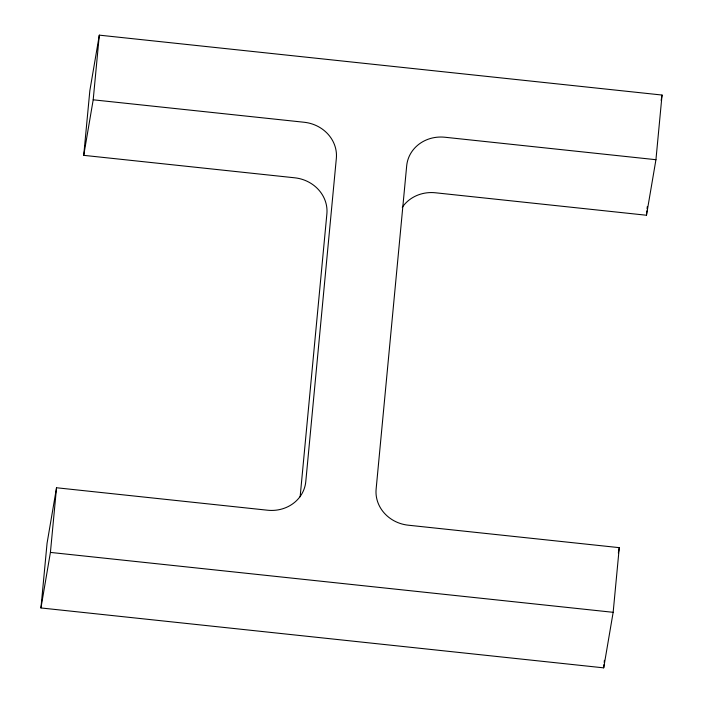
<?xml version="1.0" encoding="UTF-8"?>
<svg xmlns="http://www.w3.org/2000/svg" width="703" height="703" viewBox="0 0 703 703"><rect width="100%" height="100%" fill="white"/><g stroke="black" fill="none" stroke-linecap="round" stroke-linejoin="round"><path stroke-width="1.05" d="M83.727 155.345L89.843 90.687L99.308 35.15L662.05 95.046L655.943 159.704L444.911 137.243A35.387 32.461 9.7 0 0 406.686 165.829L376.123 489.121A35.387 32.461 9.7 0 0 408.241 525.194L619.273 547.655L613.157 612.313L603.692 667.85L40.95 607.954L47.057 543.296L56.53 487.759L267.553 510.22A35.387 32.461 9.7 0 0 305.779 481.634L336.342 158.342A35.387 32.461 9.7 0 0 304.223 122.269L93.2 99.808L83.727 155.345L294.759 177.806A35.387 32.461 9.7 0 1 326.877 213.879L300.137 496.757M40.95 607.954L50.414 552.417L56.53 487.759M93.2 99.808L99.308 35.15M603.692 667.85L604 664.616M604.202 662.463L604.404 660.31M402.292 207.306A35.387 32.461 9.7 0 1 435.447 192.78L646.47 215.241L646.883 210.935M647.085 208.773L647.287 206.62M661.145 100.388L662.05 95.046M646.47 215.241L655.943 159.704M618.359 552.989L619.273 547.655M50.414 552.417L613.157 612.313"/></g></svg>
